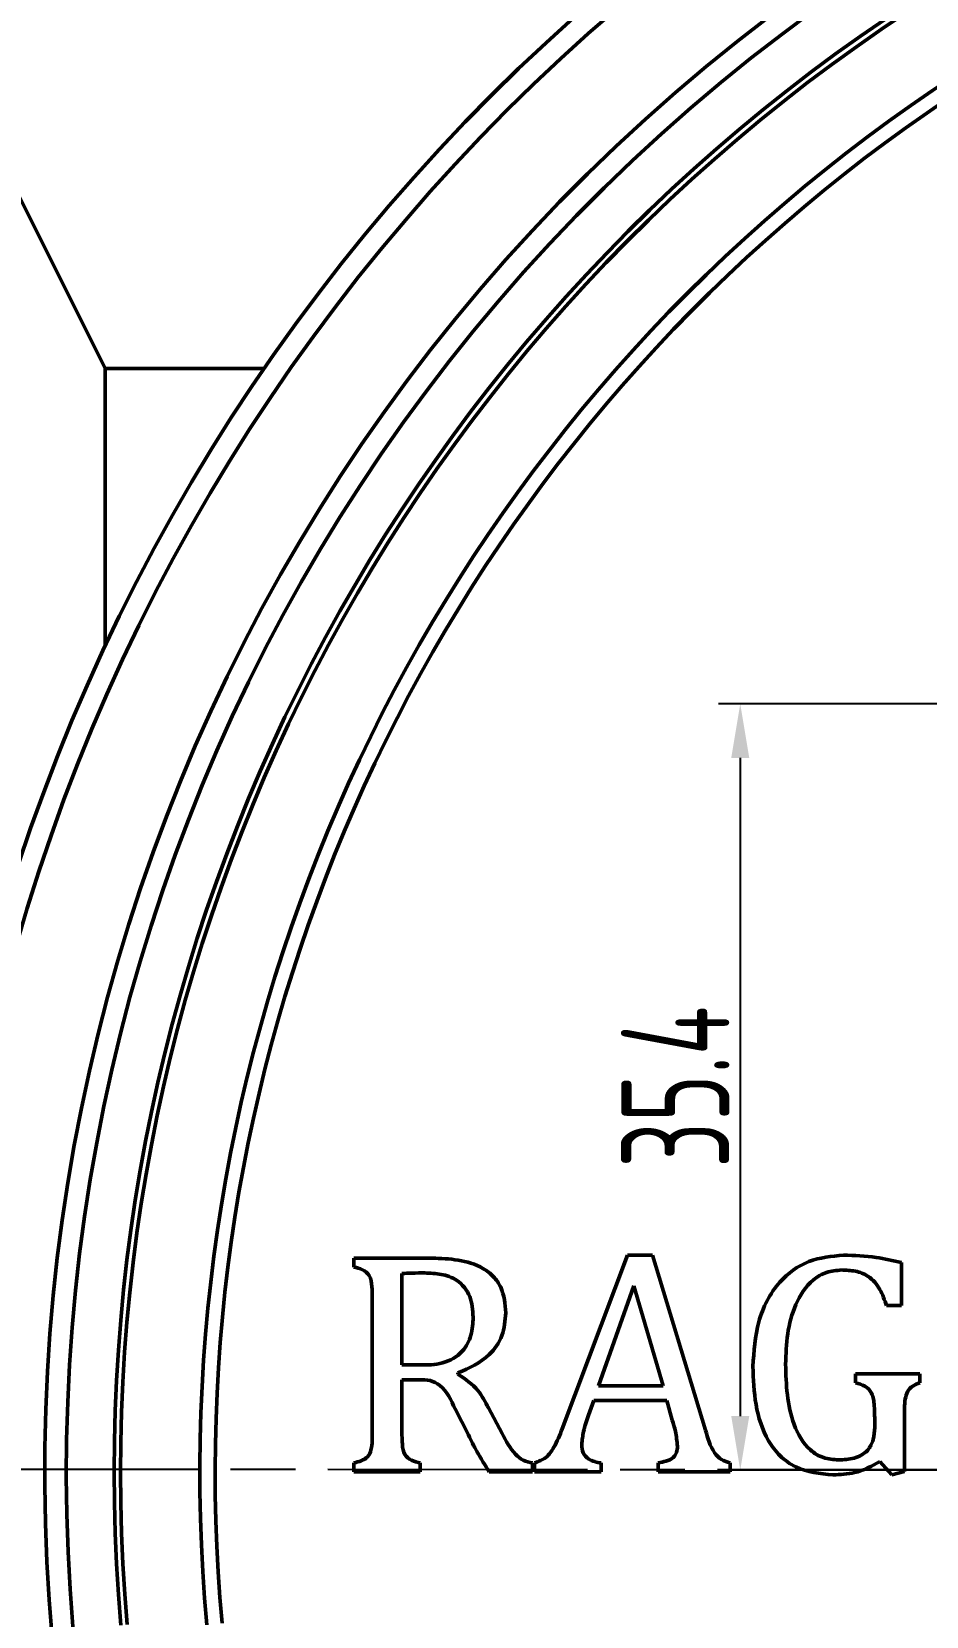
# Model space of a CAD drawing. Header units: millimetres. Extents: x 3338 to 4235, y 1659 to 2315.
# Drawn here: x 3518.4 to 3559.7, y 1794.8 to 1868.1 of the extents above; entities that cross this region are included whole.
import ezdxf

# ---------------------------------------------------------------- set-up
doc = ezdxf.new("R2010")
doc.units = ezdxf.units.MM
doc.linetypes.add('AM_ISO08W050', pattern=[18, 12, -1.5, 3, -1.5])
for name, color, linetype, lineweight in [('AM_5', 3, 'Continuous', 25), ('AM_7', 4, 'AM_ISO08W050', 25), ('AM_BOR', 7, 'Continuous', 50)]:
    doc.layers.add(name, color=color, linetype=linetype, lineweight=lineweight)
doc.styles.add('工程字', font='gbenor.shx', dxfattribs={"width": 0.707, "bigfont": 'hztxt.shx'})
doc.dimstyles.new('AM_GB$0', dxfattribs={"dimtxt": 3.5, "dimasz": 2.5, "dimexe": 1, "dimexo": 1, "dimgap": 0.5, "dimtad": 1, "dimdsep": 46, "dimtxsty": '工程字', "dimcen": 0, "dimclrd": 256, "dimclre": 256, "dimclrt": 2, "dimadec": 0, "dimazin": 2, "dimtp": 0.1, "dimtm": 0.1, "dimtfac": 0.71, "dimtmove": 0, "dimatfit": 3, "dimfxl": 0, "dimlwd": -1, "dimlwe": -1, "dimarcsym": 0})

# ---------------------------------------------------------------- blocks, each defined once
blk = doc.blocks.new('*D10')
at = {"layer": 'AM_5', "transparency": 16777216}
for p, q in [((3581.98, 1836.988), (3550.122, 1836.988)), ((3551.122, 1834.488), (3551.122, 1804.062)), ((3581.98, 1801.562), (3550.122, 1801.562))]:
    blk.add_line(p, q, dxfattribs=at)
for points in [[(3550.705, 1834.488), (3551.538, 1834.488), (3551.122, 1836.988)], [(3550.705, 1804.062), (3551.538, 1804.062), (3551.122, 1801.562)]]:
    blk.add_solid(points, dxfattribs=at)
at = {"layer": 'Defpoints', "color": 0}
for p in [(3582.98, 1836.988), (3551.122, 1801.562), (3582.98, 1801.562)]:
    blk.add_point(p, dxfattribs=at)
at = {"layer": 'AM_5', "color": 2, "transparency": 16777216, "insert": (3548.122, 1819.275), "char_height": 5, "attachment_point": 5, "rotation": 90, "style": '工程字'}
blk.add_mtext('35.4', dxfattribs=at)
blk = doc.blocks.new('*D15')
at = {"layer": 'AM_5', "transparency": 16777216}
for p, q in [((3451.274, 1802.643), (3451.274, 1908.733)), ((3817.268, 1821.488), (3817.268, 1908.733)), ((3453.774, 1907.733), (3814.768, 1907.733))]:
    blk.add_line(p, q, dxfattribs=at)
for points in [[(3453.774, 1908.15), (3453.774, 1907.317), (3451.274, 1907.733)], [(3814.768, 1908.15), (3814.768, 1907.317), (3817.268, 1907.733)]]:
    blk.add_solid(points, dxfattribs=at)
at = {"layer": 'Defpoints', "color": 0}
for p in [(3817.268, 1907.733), (3817.268, 1820.488), (3451.274, 1801.643)]:
    blk.add_point(p, dxfattribs=at)
at = {"layer": 'AM_5', "color": 2, "transparency": 16777216, "insert": (3630.199, 1910.733), "char_height": 5, "attachment_point": 5, "style": '工程字'}
blk.add_mtext('366', dxfattribs=at)

msp = doc.modelspace()

# ---------------------------------------------------------------- linework, layer by layer
at = {"layer": 'AM_7'}
msp.add_line((3706.068, 1801.486), (3448.48, 1801.645), dxfattribs=at)
at = {"layer": 'AM_BOR'}
for p, q in [((3521.774, 1852.488), (3514.774, 1866.488)), ((3529.119, 1852.488), (3521.774, 1852.488)), ((3521.774, 1839.668), (3521.774, 1852.488)), ((3533.267, 1811.366), (3536.879, 1811.366)), ((3533.267, 1810.955), (3533.267, 1811.366)), ((3542.896, 1803.473), (3545.914, 1811.504)), ((3545.914, 1811.504), (3547.059, 1811.504)), ((3547.059, 1811.504), (3549.52, 1803.415)), ((3535.486, 1810.652), (3535.486, 1806.427)), ((3558.568, 1811.163), (3558.568, 1809.171)), ((3546.197, 1810.084), (3544.566, 1805.467)), ((3547.556, 1805.467), (3546.197, 1810.084)), ((3534.114, 1803.336), (3534.114, 1809.518)), ((3558.568, 1809.171), (3557.882, 1809.171)), ((3535.486, 1806.427), (3536.302, 1806.427)), ((3535.486, 1805.741), (3535.486, 1803.34)), ((3536.277, 1805.741), (3535.486, 1805.741)), ((3538.077, 1806.061), (3538.077, 1805.996)), ((3544.566, 1805.467), (3547.556, 1805.467)), ((3556.452, 1805.604), (3556.452, 1806.015)), ((3556.452, 1806.015), (3559.415, 1806.015)), ((3559.415, 1806.015), (3559.415, 1805.604)), ((3544.358, 1804.781), (3544.116, 1804.103)), ((3547.726, 1804.781), (3544.358, 1804.781)), ((3547.979, 1803.88), (3547.726, 1804.781)), ((3538.556, 1803.194), (3537.945, 1804.393)), ((3539.486, 1804.44), (3540.116, 1803.259)), ((3557.334, 1803.542), (3557.334, 1803.97)), ((3558.706, 1804.022), (3558.706, 1801.503)), ((3533.267, 1801.488), (3533.267, 1801.899)), ((3536.332, 1801.899), (3536.332, 1801.488)), ((3541.522, 1801.899), (3541.522, 1801.488)), ((3541.608, 1801.488), (3541.608, 1801.899)), ((3544.697, 1801.899), (3544.697, 1801.488)), ((3547.329, 1801.488), (3547.329, 1801.899)), ((3550.663, 1801.899), (3550.663, 1801.488)), ((3558.125, 1801.351), (3557.58, 1801.964)), ((3536.332, 1801.488), (3533.267, 1801.488)), ((3541.522, 1801.488), (3539.518, 1801.488)), ((3544.697, 1801.488), (3541.608, 1801.488)), ((3550.663, 1801.488), (3547.329, 1801.488)), ((3558.706, 1801.503), (3558.125, 1801.351))]:
    msp.add_line(p, q, dxfattribs=at)
for radius, start, end in [(90, 98.95921, 171.04079), (89, 98.95921, 171.04079), (84.295, 53.19993, 3.82866), (83.295, 54.84184, 3.70205), (81.085, 59.10371, 185.01442), (80.793, 59.74822, 185.01442), (77.125, 70.29735, 185.25574), (76.418, 73.10155, 185.25574)]:
    msp.add_arc((3603.274, 1801.488), radius, start, end, dxfattribs=at)
for points, knots in [([(3536.879, 1811.366), (3537.283, 1811.353), (3538.089, 1811.325), (3539.08, 1811.029), (3539.731, 1810.538), (3540.202, 1809.86), (3540.253, 1809.246), (3540.288, 1808.837)], [0, 0, 0, 0, 0.250739, 0.500634, 0.625826, 0.750924, 1, 1, 1, 1]), ([(3551.708, 1806.358), (3551.752, 1807.057), (3551.841, 1808.451), (3552.741, 1810.241), (3554.241, 1811.349), (3555.342, 1811.452), (3555.893, 1811.504)], [0, 0, 0, 0, 0.2808623, 0.5603945, 0.7799882, 1, 1, 1, 1]), ([(3555.893, 1811.504), (3556.398, 1811.486), (3557.301, 1811.455), (3558.181, 1811.252), (3558.568, 1811.163)], [0, 0, 0, 0, 0.559916, 1, 1, 1, 1]), ([(3534.114, 1809.518), (3534.111, 1809.693), (3534.106, 1810.04), (3534.053, 1810.559), (3533.668, 1810.853), (3533.401, 1810.921), (3533.267, 1810.955)], [0, 0, 0, 0, 0.2815519, 0.561264, 0.7788602, 1, 1, 1, 1]), ([(3536.543, 1810.68), (3536.345, 1810.68), (3535.993, 1810.68), (3535.641, 1810.661), (3535.486, 1810.652)], [0, 0, 0, 0, 0.560018, 1, 1, 1, 1]), ([(3538.778, 1808.639), (3538.759, 1808.968), (3538.72, 1809.621), (3538.111, 1810.374), (3537.308, 1810.655), (3536.798, 1810.672), (3536.543, 1810.68)], [0, 0, 0, 0, 0.280549, 0.558183, 0.778604, 1, 1, 1, 1]), ([(3555.805, 1810.818), (3555.569, 1810.796), (3555.098, 1810.754), (3554.27, 1810.264), (3553.616, 1809.242), (3553.266, 1807.87), (3553.234, 1806.93), (3553.217, 1806.459)], [0, 0, 0, 0, 0.12501, 0.249986, 0.498689, 0.74914, 1, 1, 1, 1]), ([(3557.882, 1809.171), (3557.793, 1809.427), (3557.615, 1809.938), (3557.115, 1810.545), (3556.444, 1810.794), (3556.018, 1810.81), (3555.805, 1810.818)], [0, 0, 0, 0, 0.280769, 0.559633, 0.779361, 1, 1, 1, 1]), ([(3536.302, 1806.427), (3536.662, 1806.429), (3537.378, 1806.434), (3538.299, 1806.949), (3538.733, 1807.796), (3538.763, 1808.358), (3538.778, 1808.639)], [0, 0, 0, 0, 0.281236, 0.559279, 0.779158, 1, 1, 1, 1]), ([(3540.288, 1808.837), (3540.256, 1808.479), (3540.193, 1807.765), (3539.443, 1806.666), (3538.595, 1806.29), (3538.077, 1806.061)], [0, 0, 0, 0, 0.2803792, 0.5602927, 1, 1, 1, 1]), ([(3555.406, 1801.351), (3554.809, 1801.407), (3553.912, 1801.492), (3552.937, 1802.2), (3552.222, 1803.148), (3551.772, 1804.591), (3551.729, 1805.769), (3551.708, 1806.358)], [0, 0, 0, 0, 0.24891, 0.374054, 0.49929, 0.749224, 1, 1, 1, 1]), ([(3553.217, 1806.459), (3553.231, 1805.989), (3553.259, 1805.048), (3553.539, 1803.666), (3554.129, 1802.596), (3554.956, 1802.095), (3555.428, 1802.056), (3555.664, 1802.037)], [0, 0, 0, 0, 0.250973, 0.501644, 0.750146, 0.874991, 1, 1, 1, 1]), ([(3537.945, 1804.393), (3537.76, 1804.801), (3537.503, 1805.368), (3536.791, 1805.747), (3536.449, 1805.743), (3536.277, 1805.741)], [0, 0, 0, 0, 0.560635, 0.779225, 1, 1, 1, 1]), ([(3538.077, 1805.996), (3538.412, 1805.771), (3539.013, 1805.366), (3539.341, 1804.724), (3539.486, 1804.44)], [0, 0, 0, 0, 0.557052, 1, 1, 1, 1]), ([(3557.334, 1803.97), (3557.33, 1804.163), (3557.324, 1804.547), (3557.263, 1805.102), (3556.896, 1805.484), (3556.601, 1805.564), (3556.452, 1805.604)], [0, 0, 0, 0, 0.281496, 0.561608, 0.779327, 1, 1, 1, 1]), ([(3559.415, 1805.604), (3559.303, 1805.563), (3559.08, 1805.481), (3558.831, 1805.205), (3558.701, 1804.699), (3558.704, 1804.301), (3558.706, 1804.022)], [0, 0, 0, 0, 0.18675, 0.372334, 0.559123, 1, 1, 1, 1]), ([(3544.116, 1804.103), (3544.026, 1803.857), (3543.865, 1803.417), (3543.82, 1802.951), (3543.801, 1802.746)], [0, 0, 0, 0, 0.560388, 1, 1, 1, 1]), ([(3533.267, 1801.899), (3533.38, 1801.93), (3533.605, 1801.991), (3533.935, 1802.16), (3534.134, 1802.661), (3534.122, 1803.057), (3534.114, 1803.336)], [0, 0, 0, 0, 0.187374, 0.373227, 0.558834, 1, 1, 1, 1]), ([(3535.486, 1803.34), (3535.488, 1803.144), (3535.492, 1802.794), (3535.559, 1802.28), (3535.93, 1802), (3536.197, 1801.933), (3536.332, 1801.899)], [0, 0, 0, 0, 0.315098, 0.561632, 0.778988, 1, 1, 1, 1]), ([(3540.116, 1803.259), (3540.295, 1802.919), (3540.544, 1802.447), (3541.076, 1801.991), (3541.374, 1801.93), (3541.522, 1801.899)], [0, 0, 0, 0, 0.560151, 0.779909, 1, 1, 1, 1]), ([(3541.608, 1801.899), (3541.797, 1801.967), (3542.179, 1802.103), (3542.587, 1802.717), (3542.779, 1803.186), (3542.896, 1803.473)], [0, 0, 0, 0, 0.277758, 0.558212, 1, 1, 1, 1]), ([(3548.219, 1802.673), (3548.196, 1802.903), (3548.154, 1803.313), (3548.032, 1803.707), (3547.979, 1803.88)], [0, 0, 0, 0, 0.559614, 1, 1, 1, 1]), ([(3549.52, 1803.415), (3549.621, 1803.048), (3549.762, 1802.538), (3550.23, 1802.022), (3550.518, 1801.94), (3550.663, 1801.899)], [0, 0, 0, 0, 0.560641, 0.779887, 1, 1, 1, 1]), ([(3555.664, 1802.037), (3555.905, 1802.047), (3556.385, 1802.068), (3557.014, 1802.398), (3557.304, 1802.973), (3557.324, 1803.352), (3557.334, 1803.542)], [0, 0, 0, 0, 0.281148, 0.559501, 0.77912, 1, 1, 1, 1]), ([(3539.518, 1801.488), (3539.324, 1801.798), (3538.976, 1802.352), (3538.684, 1802.937), (3538.556, 1803.194)], [0, 0, 0, 0, 0.559884, 1, 1, 1, 1]), ([(3543.801, 1802.746), (3543.808, 1802.615), (3543.823, 1802.353), (3544.159, 1801.988), (3544.492, 1801.933), (3544.697, 1801.899)], [0, 0, 0, 0, 0.280881, 0.5588553, 1, 1, 1, 1]), ([(3547.329, 1801.899), (3547.449, 1801.924), (3547.689, 1801.974), (3548.02, 1802.101), (3548.206, 1802.381), (3548.215, 1802.576), (3548.219, 1802.673)], [0, 0, 0, 0, 0.281197, 0.560706, 0.779652, 1, 1, 1, 1]), ([(3557.58, 1801.964), (3557.199, 1801.758), (3556.518, 1801.389), (3555.746, 1801.362), (3555.406, 1801.351)], [0, 0, 0, 0, 0.559113, 1, 1, 1, 1])]:
    msp.add_open_spline(points, degree=3, knots=knots, dxfattribs=at)

# ---------------------------------------------------------------- dimensions: what is measured, and where the dimension line sits
at = {"layer": 'AM_5'}
dim = msp.add_linear_dim(base=(3817.268, 1907.733), p1=(3451.274, 1801.643), p2=(3817.268, 1820.488), text='366', dimstyle='AM_GB$0', override={"dimtxt": 5}, dxfattribs=at)
dim.commit()
dim.dimension.update_dxf_attribs({"geometry": '*D15', "text_midpoint": (3630.199, 1907.733), "dimtype": 160})
dim = msp.add_linear_dim(base=(3551.122, 1801.562), p1=(3582.98, 1836.988), p2=(3582.98, 1801.562), angle=90, dimstyle='AM_GB$0', override={"dimtxt": 5, "dimdec": 1}, dxfattribs=at)
dim.commit()
dim.dimension.update_dxf_attribs({"geometry": '*D10', "text_midpoint": (3548.122, 1819.275)})

doc.saveas('drawing.dxf')
